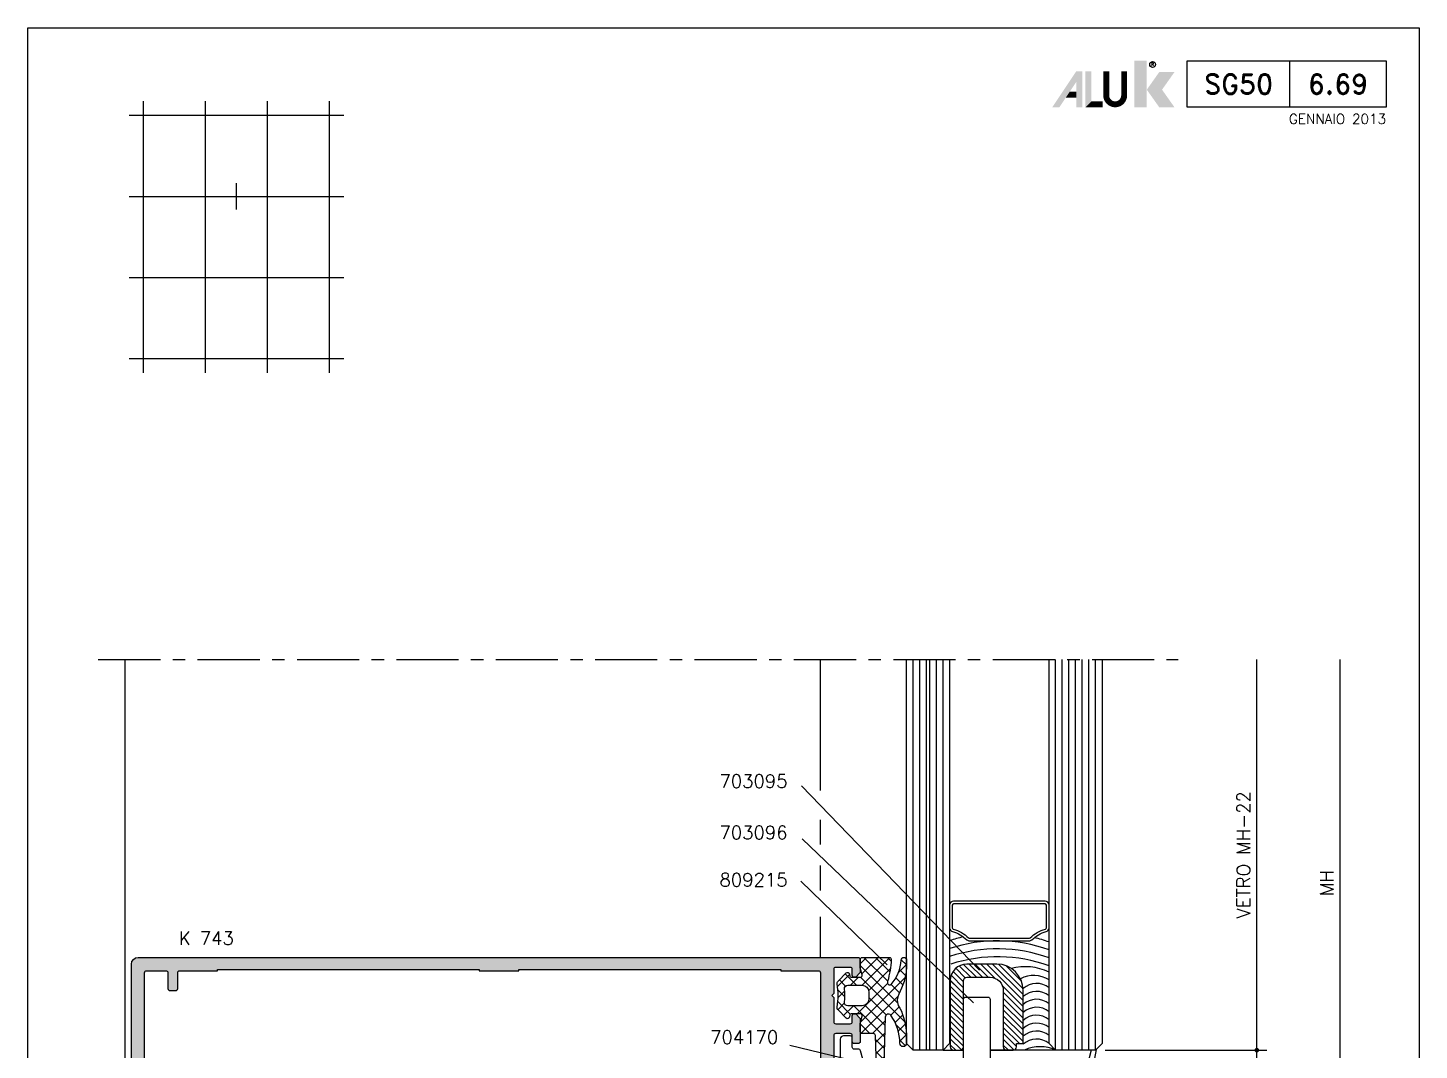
# Model space of a CAD drawing. Extents: x 0 to 1130, y -960 to 577.
# Drawn here: x 0 to 210, y -497.3 to -343 of the extents above; entities that cross this region are included whole.
import ezdxf
from ezdxf.enums import TextEntityAlignment as Align

# ---------------------------------------------------------------- set-up
doc = ezdxf.new("R2010")
doc.units = 0
doc.header["$LTSCALE"] = 7.5
doc.header["$MEASUREMENT"] = 0
doc.linetypes.add('CENTER', pattern=[2, 1.25, -0.25, 0.25, -0.25])
doc.layers.get('0').update_dxf_attribs({"linetype": 'CONTINUOUS'})
doc.layers.get('DEFPOINTS').update_dxf_attribs({"linetype": 'CONTINUOUS'})
for name, color, linetype in [('ACCESSORI', 200, 'CONTINUOUS'), ('ASSI', 1, 'CENTER'), ('FILL', 8, 'CONTINUOUS'), ('FINE', 7, 'CONTINUOUS'), ('GOMMA', 3, 'CONTINUOUS'), ('GROSSA', 4, 'CONTINUOUS'), ('MARCHIO', 7, 'CONTINUOUS'), ('QUOTE', 254, 'CONTINUOUS'), ('TESTO', 2, 'CONTINUOUS'), ('TRATTEGGI', 140, 'CONTINUOUS'), ('VETRO', 6, 'CONTINUOUS')]:
    doc.layers.add(name, color=color, linetype=linetype)
doc.styles.add('RD', font='ROMAND.SHX', dxfattribs={"height": 3})
doc.styles.get("Standard").update_dxf_attribs({"font": 'romans.shx'})
doc.dimstyles.new('SCALA_1-1$0', dxfattribs={"dimtxt": 2, "dimasz": 1, "dimexe": 1.5, "dimexo": 1.5, "dimgap": 1, "dimtad": 3, "dimdsep": 46, "dimtxsty": 'Standard', "dimblk1": 'PUNTO', "dimblk2": 'PUNTO', "dimsah": 1, "dimcen": 0.09, "dimclrt": 2, "dimadec": 0, "dimazin": 0, "dimtfac": 0.7, "dimtmove": 0, "dimatfit": 3, "dimldrblk": 'PUNTO', "dimfxl": 1, "dimtolj": 2, "dimarcsym": 0})

# ---------------------------------------------------------------- blocks, each defined once
blk = doc.blocks.new('*D162')
at = {"layer": 'DEFPOINTS', "color": 0, "transparency": 16777216}
for p in [(173.63, -438.35), (198.06, -438.35), (185.5, -508.35)]:
    blk.add_point(p, dxfattribs=at)
at = {"layer": 'QUOTE', "color": 0, "lineweight": -2, "transparency": 16777216}
for p, q in [((198.06, -505.85), (198.06, -438.35)), ((187, -508.35), (199.56, -508.35))]:
    blk.add_line(p, q, dxfattribs=at)
at = {"layer": 'QUOTE', "color": 0, "transparency": 16777216}
blk.add_solid([(197.64, -505.85), (198.47, -505.85), (198.06, -508.35)], dxfattribs=at)
at = {"layer": 'QUOTE', "color": 2, "transparency": 16777216, "insert": (196.06, -472.1), "char_height": 2, "attachment_point": 5, "rotation": 90}
blk.add_mtext('\\A2;MH', dxfattribs=at)
blk = doc.blocks.new('_None')
blk = doc.blocks.new('PUNTO')
blk.add_line((-1, 0), (1, 0))
at = {"const_width": 0.35}
blk.add_lwpolyline([(-0.175, 0, 1), (0.175, 0, 1)], format="xyb", close=True, dxfattribs=at)
blk = doc.blocks.new('*D163')
at = {"layer": 'DEFPOINTS', "color": 0, "transparency": 16777216}
for p in [(173.63, -438.35), (185.5, -438.35), (161.13, -497.35)]:
    blk.add_point(p, dxfattribs=at)
at = {"layer": 'QUOTE', "color": 0, "lineweight": -2, "transparency": 16777216}
for p, q in [((185.5, -497.35), (185.5, -438.35)), ((162.63, -497.35), (187, -497.35))]:
    blk.add_line(p, q, dxfattribs=at)
at = {"layer": 'QUOTE', "color": 2, "transparency": 16777216, "insert": (183.5, -467.85), "char_height": 2, "attachment_point": 5, "rotation": 90}
blk.add_mtext('\\A2;VETRO MH-22', dxfattribs=at)
blk = doc.blocks.new('*D166')
at = {"layer": 'DEFPOINTS', "color": 0, "transparency": 16777216}
for p in [(161.13, -497.35), (185.5, -497.35), (162.23, -519.36)]:
    blk.add_point(p, dxfattribs=at)
at = {"layer": 'QUOTE', "color": 0, "lineweight": -2, "transparency": 16777216}
for p, q in [((162.63, -497.35), (187, -497.35)), ((185.5, -518.36), (185.5, -498.35)), ((163.73, -519.36), (187, -519.36))]:
    blk.add_line(p, q, dxfattribs=at)
for p, rotation in [((185.5, -497.35), 90), ((185.5, -519.36), 270)]:
    blk.add_blockref('PUNTO', p, dxfattribs=dict(at, rotation=rotation))
at = {"layer": 'QUOTE', "color": 2, "transparency": 16777216, "insert": (183.5, -508.36), "char_height": 2, "attachment_point": 5, "rotation": 90}
blk.add_mtext('\\A2;22', dxfattribs=at)
blk = doc.blocks.new('NMD')
at = {"layer": 'MARCHIO'}
blk.add_line((-19.5, -12), (-19.5, -5), dxfattribs=at)
at = {"layer": 'MARCHIO', "const_width": 0.894}
blk.add_lwpolyline([(-44.53, -6.56), (-44.53, -10.2, -1), (-47.23, -10.2), (-47.23, -6.56)], format="xyb", dxfattribs=at)
at = {"layer": 'MARCHIO'}
blk.add_lwpolyline([(-5, -12), (-35, -12), (-35, -5), (-5, -5)], close=True, dxfattribs=at)
blk.add_circle((-40.23, -5.53), 0.442, dxfattribs=at)
for points in [[(-43.01, -4.96), (-41.13, -4.96), (-43.01, -12), (-41.13, -12)], [(-55.38, -12), (-54.31, -12), (-51.75, -6.56), (-51.73, -8.14)], [(-51.75, -6.56), (-51.73, -8.14), (-50.84, -6.56), (-50.84, -12)], [(-51.73, -12), (-50.84, -12), (-51.73, -8.14)], [(-50.38, -6.56), (-49.49, -6.56), (-50.38, -12), (-49.49, -11.11)], [(-39.23, -6.68), (-36.93, -6.68), (-41.11, -9.34), (-38.81, -9.34)], [(-52.73, -9.63), (-53.33, -10.53), (-51.73, -9.63), (-51.73, -10.53)], [(-41.11, -9.34), (-38.81, -9.34), (-39.23, -12), (-36.93, -12)], [(-49.49, -11.11), (-50.38, -12), (-47.77, -11.11), (-47.77, -12)]]:
    blk.add_solid(points, dxfattribs=at)
blk.add_text('R', height=0.444, dxfattribs=at).set_placement((-40.23, -5.53), align=Align.MIDDLE)
at = {"layer": 'MARCHIO', "color": 2, "style": 'RD'}
for tag, p in [('SERIE', (-27.25, -8.5)), ('PAG', (-12.25, -8.5))]:
    blk.add_attdef(tag, text='', height=3, dxfattribs=at).set_placement(p, align=Align.MIDDLE)
at = {"layer": 'MARCHIO', "color": 2}
blk.add_attdef('REVISIONE', text='', height=1.5, dxfattribs=at).set_placement((-5, -14.5), align=Align.RIGHT)

msp = doc.modelspace()

# ---------------------------------------------------------------- hatches: boundary and pattern name
at = {"layer": 'FILL'}
h = msp.add_hatch(color=253, dxfattribs=at)
h.paths.add_polyline_path([(125.6335, -533.0494, -0.41421356), (125.3335, -533.3494), (16.6335, -533.3494, -0.41421356), (15.6335, -532.3494), (15.6335, -484.3494, -0.41421356), (16.6335, -483.3494), (125.3335, -483.3494, -0.41421356), (125.6335, -483.6494), (125.6335, -485.5251, -0.19891237), (125.5456, -485.7372), (125.0214, -486.2615, -0.1833425), (124.8272, -486.3488), (124.7155, -486.3488, -0.396723), (124.4335, -486.0494), (124.4335, -485.1494, 0.41421356), (124.1335, -484.8494), (121.9335, -484.8494, 0.41421356), (121.6335, -485.1494), (121.6335, -488.8009), (121.3335, -489.0994), (121.6335, -489.3978), (121.6335, -493.0494, 0.41421356), (121.9335, -493.3494), (124.1335, -493.3494, 0.41421356), (124.4335, -493.0494), (124.4335, -492.1494, -0.45178835), (124.7714, -491.8518, -0.23202478), (125.0214, -491.9372), (125.5456, -492.4615, -0.19891237), (125.6335, -492.6736), (125.6335, -496.0494, -0.41421356), (125.3335, -496.3494), (124.7335, -496.3494, -0.41421356), (124.4335, -496.0494), (124.4335, -495.1494, 0.41421356), (124.1335, -494.8494), (121.9335, -494.8494, 0.41421356), (121.6335, -495.1494), (121.6335, -502.5494, 0.41421356), (121.9335, -502.8494), (124.1335, -502.8494, -0.41421356), (124.4335, -503.1494, 0.41421356), (124.7335, -503.4494), (127.5301, -503.4494, 0.41421356), (127.8301, -503.1494, -0.41421356), (128.1301, -502.8494), (130.9301, -502.8494, -0.41421356), (131.2301, -503.1494, 0.41421356), (131.5301, -503.4494), (134.3301, -503.4494, 0.41421356), (134.6301, -503.1494, -0.41421356), (134.9301, -502.8494), (139.3335, -502.8494, -0.41421356), (139.6335, -503.1494), (139.6335, -504.3251, -0.19891237), (139.5456, -504.5372), (139.0214, -505.0615, -0.23202478), (138.7714, -505.147, -0.26011388), (138.5001, -505.0379), (138.4335, -504.7892), (138.4335, -504.3494, 0.41421356), (138.1335, -504.0494), (137.1346, -504.0494, 0.26794919), (136.8748, -504.1994), (135.7201, -506.1994, -0.26794919), (135.4603, -506.3494), (123.6335, -506.3494, 1), (123.6335, -510.3494), (135.4603, -510.3494, -0.26794919), (135.7201, -510.4994), (136.8748, -512.4994, 0.26794919), (137.1346, -512.6494), (138.1335, -512.6494, 0.41421356), (138.4335, -512.3494), (138.4335, -511.9095), (138.5001, -511.6608, -0.26011388), (138.7714, -511.5518, -0.23202478), (139.0214, -511.6372), (139.5456, -512.1615, -0.19891237), (139.6335, -512.3736), (139.6335, -513.5494, -0.41421356), (139.3335, -513.8494), (134.9301, -513.8494, -0.41421356), (134.6301, -513.5494, 0.41421356), (134.3301, -513.2494), (131.5301, -513.2494, 0.41421356), (131.2301, -513.5494, -0.41421356), (130.9301, -513.8494), (128.1301, -513.8494, -0.41421356), (127.8301, -513.5494, 0.41421356), (127.5301, -513.2494), (124.7335, -513.2494, 0.41421356), (124.4335, -513.5494, -0.41421356), (124.1335, -513.8494), (121.9335, -513.8494, 0.41421356), (121.6335, -514.1494), (121.6335, -521.5494, 0.41421356), (121.9335, -521.8494), (124.1335, -521.8494, 0.41421356), (124.4335, -521.5494), (124.4335, -520.6494, -0.41421356), (124.7335, -520.3494), (125.3335, -520.3494, -0.41421356), (125.6335, -520.6494), (125.6335, -524.0251, -0.19891237), (125.5456, -524.2372), (125.0214, -524.7615, -0.15972016), (124.8546, -524.8459), (124.6881, -524.8459, -0.37040026), (124.4335, -524.5494), (124.4335, -523.6494, 0.41421356), (124.1335, -523.3494), (121.9335, -523.3494, 0.41421356), (121.6335, -523.6494), (121.6335, -527.3009), (121.3335, -527.5994), (121.6335, -527.8978), (121.6335, -531.5494, 0.41421356), (121.9335, -531.8494), (124.1335, -531.8494, 0.41421356), (124.4335, -531.5494), (124.4335, -530.6494, -0.45178835), (124.7714, -530.3518, -0.23202478), (125.0214, -530.4372), (125.5456, -530.9615, -0.19891237), (125.6335, -531.1736)])
h.paths.add_polyline_path([(119.6335, -531.0494, -0.41421356), (119.3335, -531.3494), (113.6335, -531.3494), (113.6335, -531.5494), (74.1335, -531.5494), (74.1335, -531.3494), (68.1335, -531.3494), (68.1335, -531.5494), (28.6335, -531.5494), (28.6335, -531.3494), (22.9335, -531.3494, -0.41421356), (22.6335, -531.0494), (22.6335, -528.6494, 0.41421356), (22.3335, -528.3494), (21.4335, -528.3494, 0.41421356), (21.1335, -528.6494), (21.1335, -531.0494, -0.41421356), (20.8335, -531.3494), (17.9335, -531.3494, -0.41421356), (17.6335, -531.0494), (17.6335, -485.6494, -0.41421356), (17.9335, -485.3494), (20.8335, -485.3494, -0.41421356), (21.1335, -485.6494), (21.1335, -488.0494, 0.41421356), (21.4335, -488.3494), (22.3335, -488.3494, 0.41421356), (22.6335, -488.0494), (22.6335, -485.6494, -0.41421356), (22.9335, -485.3494), (28.6335, -485.3494), (28.6335, -485.1494), (68.1335, -485.1494), (68.1335, -485.3494), (74.1335, -485.3494), (74.1335, -485.1494), (113.6335, -485.1494), (113.6335, -485.3494), (119.3335, -485.3494, -0.41421356), (119.6335, -485.6494)], flags=16)
h = msp.add_hatch(dxfattribs=at)
h.set_pattern_fill('ANSI37', color=137, scale=10, angle=90, style=0)
h.set_pattern_definition([(135, (-2e-06, -640), (-0.8838835, -0.8838835), []), (225, (-2e-06, -640), (0.8838835, -0.8838835), [])])
h.paths.add_polyline_path([(126.9335, -489.0994), (126.9335, -489.6494, -0.41421356), (125.9335, -490.6494), (123.7559, -490.6494, -0.44100912), (123.2579, -490.1041, 0.0226568), (123.3035, -489.0994), (122.3035, -489.0994, -0.0438044), (122.1506, -490.8415, 0.2448502), (122.2894, -491.2821), (123.5199, -492.5126, 0.63707026), (124.0309, -492.3267), (124.0567, -492.0319, -0.38887873), (124.2559, -491.8494), (125.6335, -491.8494, -0.49314543), (125.9233, -492.227), (125.6335, -493.3085), (125.6335, -494.5494, 0.41421356), (125.9335, -494.8494), (127.6389, -494.8494, -0.4052433), (127.9388, -495.1401), (128.1301, -501.3647, 0.96973923), (129.1296, -501.3647), (129.4065, -492.384, -0.67565586), (130.2775, -492.0644, -0.14945272), (131.63, -496.3235, 0.96352128), (132.6292, -496.3376), (132.6292, -494.9004, 0.09986684), (131.6362, -491.0075), (131.3866, -490.5854, -0.19269455), (131.355, -489.0994)])
h.paths.add_polyline_path([(129.7775, -486.9585, 0.05284661), (130.324, -483.667, 0.4315909), (130.0246, -483.3494), (125.9335, -483.3494, 0.41421356), (125.6335, -483.6494), (125.6335, -484.8507, 0.06554346), (125.6437, -484.9284), (125.9233, -485.9717, -0.49314543), (125.6335, -486.3494), (124.2559, -486.3494, -0.38887873), (124.0567, -486.1668), (124.0309, -485.872, 0.63707026), (123.5199, -485.6861), (122.2894, -486.9166, 0.2448502), (122.1506, -487.3572, -0.0438044), (122.3035, -489.0994), (123.3035, -489.0994, 0.0226568), (123.2579, -488.0946, -0.44100912), (123.7559, -487.5494), (125.9335, -487.5494, -0.41421356), (126.9335, -488.5494), (126.9335, -489.0994), (131.355, -489.0994, -0.02794882), (131.4452, -488.8949), (131.6644, -488.438, 0.11534052), (132.6292, -484.5356), (132.6292, -483.7264, 0.97173968), (131.8298, -483.7494, -0.16496881), (130.2962, -487.4339, -0.79048834)])
at = {"layer": 'TRATTEGGI'}
h = msp.add_hatch(dxfattribs=at)
h.set_pattern_fill('ANSI31', color=256, scale=5, angle=90, style=0)
h.set_pattern_definition([(135, (231.101, -617.5617), (-0.4419417, -0.4419417), [])])
h.paths.add_polyline_path([(147.2335, -488.3494, 0.41421356), (145.2335, -486.3494), (141.7335, -486.3494, 0.41421356), (141.2335, -486.8494), (141.2335, -496.8494, -0.41421356), (140.7335, -497.3494), (139.7335, -497.3494, -0.41421356), (139.2335, -496.8494), (139.2335, -486.8494, -0.41421356), (141.7335, -484.3494), (146.2335, -484.3494, -0.41421356), (150.2335, -488.3494), (150.2335, -496.3494), (149.2335, -496.3494), (149.2335, -496.8494, -0.41421356), (148.7335, -497.3494), (147.7335, -497.3494, -0.41421356), (147.2335, -496.8494)])

# ---------------------------------------------------------------- linework, layer by layer
at = {"layer": 'ACCESSORI'}
for points in [[(145.2335, -497.3494), (148.7335, -497.3494, 0.41421356), (149.2335, -496.8494), (149.2335, -496.3494), (150.2335, -496.3494), (150.2335, -488.3494, 0.41421356), (146.2335, -484.3494), (141.7335, -484.3494, 0.41421356), (139.2335, -486.8494), (139.2335, -496.8494, 0.41421356), (139.7335, -497.3494), (140.7335, -497.3494, 0.41421356), (141.2335, -496.8494), (141.2335, -486.8494, -0.41421356), (141.7335, -486.3494), (145.2335, -486.3494, -0.41421356), (147.2335, -488.3494), (147.2335, -496.8494, 0.41421356), (147.7335, -497.3494)], [(139.7335, -502.9257), (139.7335, -502.7554, -0.25700081), (139.873, -502.502), (141.094, -501.7286, 0.25700081), (141.2335, -501.4752), (141.2335, -489.6403, -0.41421356), (141.5335, -489.3403), (144.9335, -489.3403, -0.41421356), (145.2335, -489.6403), (145.2335, -500.3821, 0.38887873), (145.6899, -500.8802), (148.9596, -501.1663, -0.38887873), (149.2335, -501.4652), (149.2335, -502.3806, -0.05240778), (149.2116, -502.5885), (149.1562, -502.8494)]]:
    msp.add_lwpolyline(points, format="xyb", dxfattribs=at)
at = {"layer": 'ASSI'}
msp.add_line((10.6335, -438.3494), (173.6315, -438.3494), dxfattribs=at)
at = {"layer": 'FINE'}
for p, q in [((14.6335, -438.3494), (14.6335, -573.3631)), ((119.6314, -458.1658), (119.6314, -438.3494)), ((119.6314, -466.3112), (119.6314, -462.5582)), ((119.6314, -473.2422), (119.6314, -469.4893)), ((119.6314, -483.3494), (119.6314, -477.2243)), ((155.1335, -497.3494), (145.2335, -497.3494))]:
    msp.add_line(p, q, dxfattribs=at)
msp.add_lwpolyline([(128.0836, -499.8522), (126.5738, -499.8522, -0.33945426), (126.284, -499.6298), (125.6931, -497.4246, 0.33946769), (125.4033, -497.2023), (124.7335, -497.2023, -0.41421356), (124.4335, -496.9023), (124.4334, -495.5023, 0.41421356), (124.1334, -495.2023), (123.1334, -495.2024, 0.41421356), (122.6335, -495.7024), (122.6336, -499.1341, 0.10951833), (122.6617, -499.2609), (123.7981, -501.6976, 0.29147342), (125.6108, -502.8523), (139.7335, -502.8422)], format="xyb", dxfattribs=at)
for centre, radius, start, end in [((146.5881, -504.0823), 24.4347, 102.721691, 107.763138), ((146.3481, -503.7716), 22.924, 70.14659, 108.343967), ((146.0881, -504.0823), 24.4347, 70.776106, 76.189736), ((146.3481, -504.9716), 22.924, 70.14659, 108.343967), ((146.3517, -506.1513), 22.9037, 70.137731, 107.843844), ((150.5026, -493.3582), 8.6117, 65.062956, 103.97756), ((151.834, -490.2223), 4.1652, 56.491006, 118.927004), ((152.2445, -490.2363), 2.9662, 50.444566, 132.686282), ((152.2445, -491.4363), 2.9662, 50.444566, 132.686282), ((152.2445, -492.6363), 2.9662, 50.444566, 132.686282), ((152.2445, -493.8363), 2.9662, 50.444566, 132.686282), ((152.2445, -495.0363), 2.9662, 50.444566, 132.686282), ((152.2445, -496.2363), 2.9662, 50.444566, 132.686282), ((152.2445, -497.4363), 2.9662, 50.444566, 132.686282), ((152.2445, -498.6363), 2.9662, 50.444566, 132.686282), ((152.7835, -502.3713), 5.5446, 64.922893, 115.077107)]:
    msp.add_arc(centre, radius, start, end, dxfattribs=at)
at = {"layer": 'GOMMA'}
msp.add_lwpolyline([(128.1301, -501.3647), (127.9388, -495.1401, 0.4052433), (127.6389, -494.8494), (125.9335, -494.8494, -0.41421356), (125.6335, -494.5494), (125.6335, -493.3085), (125.9233, -492.227, 0.49314543), (125.6335, -491.8494), (124.2559, -491.8494, 0.38887873), (124.0567, -492.0319), (124.0309, -492.3267, -0.63707026), (123.5199, -492.5126), (122.2894, -491.2821, -0.2448502), (122.1506, -490.8415, 0.08777723), (122.1506, -487.3572, -0.2448502), (122.2894, -486.9166), (123.5199, -485.6861, -0.63707026), (124.0309, -485.872), (124.0567, -486.1668, 0.38887873), (124.2559, -486.3494), (125.6335, -486.3494, 0.49314543), (125.9233, -485.9717), (125.6437, -484.9284, -0.06554346), (125.6335, -484.8507), (125.6335, -483.6494, -0.41421356), (125.9335, -483.3494), (130.0246, -483.3494, -0.4315909), (130.324, -483.667, -0.05284661), (129.7775, -486.9585, 0.79048834), (130.2962, -487.4339, 0.16496881), (131.8298, -483.7494, -1), (132.6298, -483.7494), (132.6298, -484.3918, -0.11946707), (131.6644, -488.438), (131.4452, -488.8949, 0.2218381), (131.3866, -490.5854), (131.6362, -491.0075, -0.10019344), (132.6298, -494.9136), (132.6298, -496.312, -1), (131.6298, -496.312, 0.14906762), (130.2775, -492.0644, 0.67565586), (129.4065, -492.384), (129.1296, -501.3647, -0.96973923)], format="xyb", dxfattribs=at)
msp.add_lwpolyline([(125.9335, -487.5494, -0.41421356), (126.9335, -488.5494), (126.9335, -489.6494, -0.41421356), (125.9335, -490.6494), (123.7559, -490.6494, -0.44100912), (123.2579, -490.1041, 0.04533687), (123.2579, -488.0946, -0.44100912), (123.7559, -487.5494)], format="xyb", close=True, dxfattribs=at)
at = {"layer": 'GROSSA'}
for points in [[(15.6335, -532.3494), (15.6335, -484.3494, -0.41421356), (16.6335, -483.3494), (125.3335, -483.3494, -0.41421356), (125.6335, -483.6494), (125.6335, -485.5251, -0.19891237), (125.5456, -485.7372), (125.0214, -486.2615, -0.19891237), (124.8092, -486.3494), (124.7335, -486.3494, -0.41421356), (124.4335, -486.0494), (124.4335, -485.1494, 0.41421356), (124.1335, -484.8494), (121.9335, -484.8494, 0.41421356), (121.6335, -485.1494), (121.6335, -488.8009), (121.3335, -489.0994), (121.6335, -489.3978), (121.6335, -493.0494, 0.41421356), (121.9335, -493.3494), (124.1335, -493.3494, 0.41421356), (124.4335, -493.0494), (124.4335, -492.1494, -0.41421356), (124.7335, -491.8494), (124.8092, -491.8494, -0.19891237), (125.0214, -491.9372), (125.5456, -492.4615, -0.19891237), (125.6335, -492.6736), (125.6335, -496.0494, -0.41421356), (125.3335, -496.3494), (124.7335, -496.3494, -0.41421356), (124.4335, -496.0494), (124.4335, -495.1494, 0.41421356), (124.1335, -494.8494), (121.9335, -494.8494, 0.41421356), (121.6335, -495.1494), (121.6335, -502.5494, 0.41421356)], [(17.6335, -531.0494), (17.6335, -485.6494, -0.41421356), (17.9335, -485.3494), (20.8335, -485.3494, -0.41421356), (21.1335, -485.6494), (21.1335, -488.0494, 0.41421356), (21.4335, -488.3494), (22.3335, -488.3494, 0.41421356), (22.6335, -488.0494), (22.6335, -485.6494, -0.41421356), (22.9335, -485.3494), (28.6335, -485.3494), (28.6335, -485.1494), (68.1335, -485.1494), (68.1335, -485.3494), (74.1335, -485.3494), (74.1335, -485.1494), (113.6335, -485.1494), (113.6335, -485.3494), (119.3335, -485.3494, -0.41421356), (119.6335, -485.6494), (119.6335, -531.0494, -0.41421356)]]:
    msp.add_lwpolyline(points, format="xyb", dxfattribs=at)
at = {"layer": 'MARCHIO'}
msp.add_lwpolyline([(0, -640), (0, -343), (210, -343), (210, -640)], close=True, dxfattribs=at)
at = {"layer": 'QUOTE', "color": 3}
for p, q in [((17.4771, -395.0897), (17.4771, -354.0497)), ((26.8371, -395.0897), (26.8371, -354.0497)), ((36.1971, -395.0897), (36.1971, -354.0497)), ((45.5571, -395.0897), (45.5571, -354.0497)), ((15.3171, -356.2097), (47.7171, -356.2097)), ((15.3171, -368.4497), (47.7171, -368.4497)), ((15.3171, -380.6897), (47.7171, -380.6897)), ((15.3171, -392.9297), (47.7171, -392.9297))]:
    msp.add_line(p, q, dxfattribs=at)
at = {"layer": 'QUOTE', "color": 4}
msp.add_line((31.5171, -370.4497), (31.5171, -366.4497), dxfattribs=at)
at = {"layer": 'QUOTE'}
for p, q in [((143.66, -485.2785), (116.7882, -457.4333)), ((142.7383, -490.184), (116.882, -465.4336)), ((129.7, -484.4848), (116.6808, -471.8502)), ((124.3446, -498.8859), (115.0128, -496.6553)), ((138.1335, -497.3494), (141.2335, -497.3494))]:
    msp.add_line(p, q, dxfattribs=at)
for centre, radius, start, end in [((201.9824, -508.623), 42.9905, 164.797225, 194.468415), ((218.0148, -508.3494), 57.8423, 168.918632, 191.099833)]:
    msp.add_arc(centre, radius, start, end, dxfattribs=at)
at = {"layer": 'TRATTEGGI'}
for p, q in [((133.6335, -497.3494), (133.6335, -438.3494)), ((134.6335, -497.3494), (134.6335, -438.3494)), ((135.6335, -497.3494), (135.6335, -438.3494)), ((136.1335, -497.3494), (136.1335, -438.3494)), ((137.1335, -497.3494), (137.1335, -438.3494)), ((138.1335, -497.3494), (138.1335, -438.3494)), ((155.1335, -497.3494), (155.1335, -438.3494)), ((156.1335, -497.3494), (156.1335, -438.3494)), ((157.1335, -497.3494), (157.1335, -438.3494)), ((158.1335, -497.3494), (158.1335, -438.3494)), ((159.1335, -497.3494), (159.1335, -438.3494)), ((160.1335, -497.3494), (160.1335, -438.3494)), ((161.1335, -497.3494), (161.1335, -438.3494))]:
    msp.add_line(p, q, dxfattribs=at)
at = {"layer": 'VETRO'}
for points in [[(139.1335, -438.3494), (139.1335, -496.3494), (138.1335, -497.3494), (133.6335, -497.3494), (132.6335, -496.3494), (132.6335, -438.3494)], [(162.1335, -438.3494), (162.1335, -496.3494), (161.1335, -497.3494), (155.1335, -497.3494), (154.1335, -496.3494), (154.1335, -438.3494)]]:
    msp.add_lwpolyline(points, dxfattribs=at)
msp.add_lwpolyline([(142.1349, -480.8494), (151.1321, -480.8494, 0.19502935), (151.55, -480.6799, -0.12553016), (153.6941, -479.4503, 0.33690821), (154.1335, -478.8722), (154.1335, -475.4494, 0.41421356), (153.5335, -474.8494), (139.7335, -474.8494, 0.41421356), (139.1335, -475.4494), (139.1335, -478.8722, 0.33690821), (139.5729, -479.4503, -0.12553016), (141.717, -480.6799, 0.19502935)], format="xyb", close=True, dxfattribs=at)
at = {"layer": 'VETRO', "color": 7}
msp.add_lwpolyline([(142.1349, -480.4494), (151.1321, -480.4494, 0.19502935), (151.2714, -480.3929, -0.12553016), (153.587, -479.0649, 0.33690821), (153.7335, -478.8722), (153.7335, -475.4494, 0.41421356), (153.5335, -475.2494), (139.7335, -475.2494, 0.41421356), (139.5335, -475.4494), (139.5335, -478.8722, 0.33690821), (139.68, -479.0649, -0.12553016), (141.9956, -480.3929, 0.19502935)], format="xyb", close=True, dxfattribs=at)

# ---------------------------------------------------------------- block references
at = {"layer": 'MARCHIO'}
msp.add_blockref('NMD', (210, -343), dxfattribs=at).add_auto_attribs({'SERIE': 'SG50', 'PAG': '6.69', 'REVISIONE': 'GENNAIO 2013'})

# ---------------------------------------------------------------- texts
at = {"layer": 'TESTO'}
for s, p in [('703095', (104.3782, -457.7192)), ('703096', (104.3782, -465.5009)), ('809215', (104.4018, -472.6208)), ('704170', (102.9875, -496.3838))]:
    msp.add_text(s, height=2, dxfattribs=at).set_placement(p)
msp.add_text('K 743', height=2, dxfattribs=at).set_placement((26.9338, -480.4449), align=Align.MIDDLE)

# ---------------------------------------------------------------- dimensions: what is measured, and where the dimension line sits
at = {"layer": 'QUOTE'}
for base, p1, text, override, picture, middle in [((185.5042, -438.3494), (161.1335, -497.3494), 'VETRO MH-22', {"dimasz": 0, "dimse2": 1}, '*D163', (183.5042, -467.8494)), ((198.0555, -438.3494), (185.5042, -508.3494), 'MH', {"dimasz": 2.5, "dimblk2": 'None', "dimse2": 1}, '*D162', (196.0555, -472.0994))]:
    dim = msp.add_linear_dim(base=base, p1=p1, p2=(173.6315, -438.3494), angle=90, text=text, dimstyle='SCALA_1-1$0', override=override, dxfattribs=at)
    dim.commit()
    dim.dimension.update_dxf_attribs({"geometry": picture, "text_midpoint": middle})
dim = msp.add_linear_dim(base=(185.5042, -497.3494), p1=(162.2285, -519.364), p2=(161.1335, -497.3494), angle=90, dimstyle='SCALA_1-1$0', override={"dimdec": 1}, dxfattribs=at)
dim.commit()
dim.dimension.update_dxf_attribs({"geometry": '*D166', "text_midpoint": (183.5042, -508.3567)})

doc.saveas('drawing.dxf')
